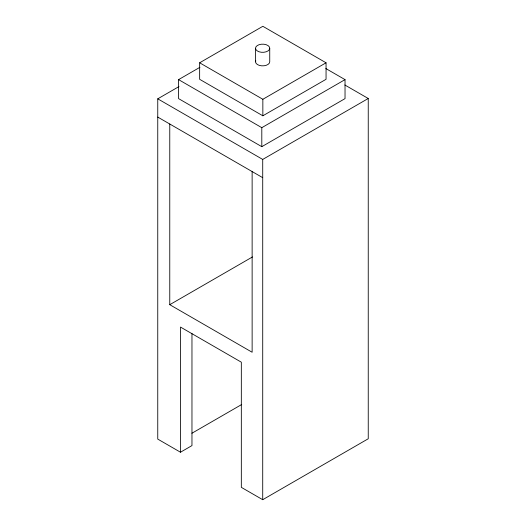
<?xml version="1.0" encoding="UTF-8"?>
<svg xmlns="http://www.w3.org/2000/svg" width="526" height="526" viewBox="0 0 526 526"><rect width="100%" height="100%" fill="white"/><g stroke="black" fill="none" stroke-linecap="round" stroke-linejoin="round"><path stroke-width="0.79" d="M199.643 62.791L262.849 26.3L326.054 62.791L326.054 79.301L262.849 115.792L199.643 79.301L199.643 62.791L262.849 99.282L326.054 62.791M325.824 68.531L345.03 79.623L345.03 98.618L261.803 146.669L178.577 98.618L178.577 79.623L199.919 67.302M191.964 333.523L191.964 445.594L180.484 452.222L157.754 439.098L157.754 98.829L179.004 86.56M178.577 79.623L261.803 127.673L345.03 79.623M157.754 98.829L262.717 159.424L368.246 98.493L368.246 438.769L262.717 499.7L241.329 487.352L241.329 362.19L180.484 327.06L180.484 452.222M169.766 124.011L169.766 304.692L252.48 256.938M191.918 433.246L241.73 404.487M344.846 84.982L368.246 98.493M157.754 117.081L262.717 177.676M169.766 304.692L252.132 352.249L252.132 171.568M269.739 48.247A7.101 4.096 0 0 1 259.088 51.791A7.101 4.096 0 0 1 259.088 44.697A7.101 4.096 0 0 1 269.739 48.247L269.739 61.766A7.101 4.096 0 0 1 261.711 65.829A7.101 4.096 0 0 1 255.781 60.707M262.849 99.282L262.849 115.792M262.717 159.424L262.717 499.7M261.803 127.673L261.803 146.669M255.544 48.247L255.544 61.766"/></g></svg>
